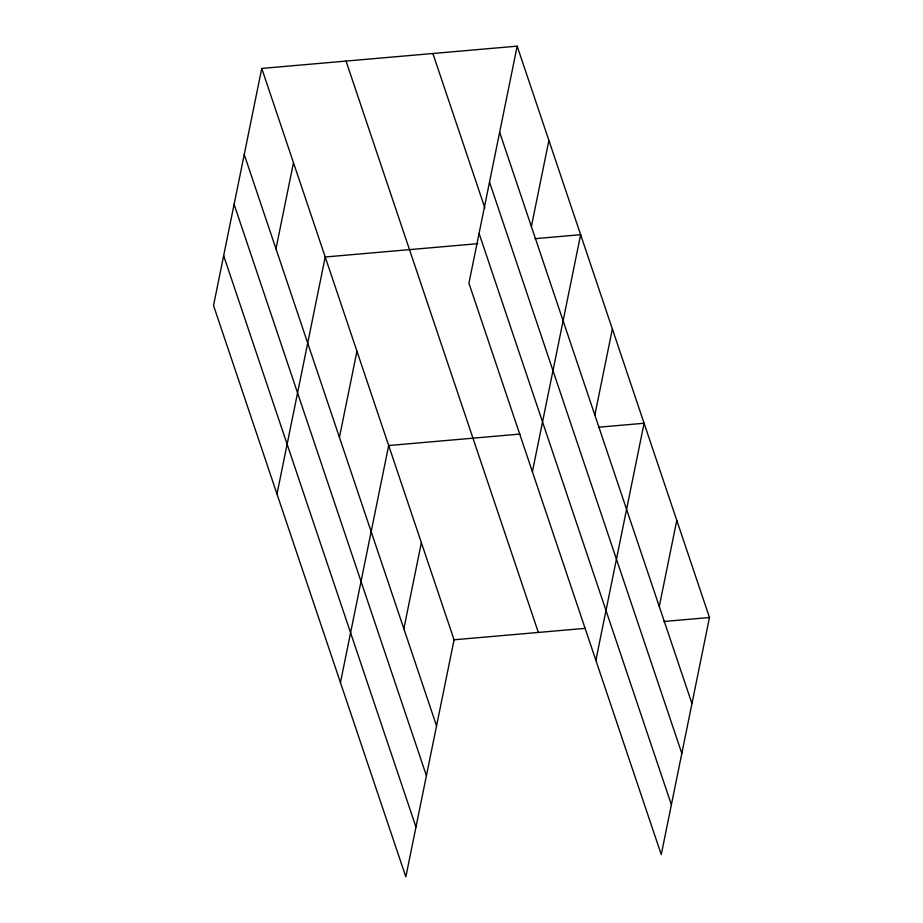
<?xml version="1.0" encoding="UTF-8"?>
<svg xmlns="http://www.w3.org/2000/svg" width="923" height="923" viewBox="0 0 923 923"><rect width="100%" height="100%" fill="white"/><g stroke="black" fill="none" stroke-linecap="round" stroke-linejoin="round"><path stroke-width="1.38" d="M261.751 68.429L213.525 305.49L405.832 876.85L454.07 639.789L261.751 68.429L517.168 46.15L709.475 617.51L661.249 854.571L468.93 283.211L517.168 46.15M275.965 248.806L293.479 162.702M276.981 494.036L325.219 256.986L477.837 243.672M339.433 437.352L356.947 351.259M340.449 682.593L388.675 445.532L519.949 434.075M403.859 628.759L421.373 542.666M531.383 226.516L548.897 140.423M532.398 471.757L580.625 234.696L534.913 238.688M594.839 415.062L612.364 328.969M595.866 660.303L644.092 423.253L598.381 427.234M659.276 606.469L676.79 520.376M454.07 639.789L585.332 628.344M663.764 621.502L709.475 617.51M499.643 132.243L691.962 703.603M489.513 182.062L681.832 753.422M432.875 53.499L484.84 207.894M479.072 233.392L671.39 804.752M346.033 61.08L538.351 632.44M244.237 154.522L436.544 725.882M234.096 204.341L426.414 775.701M223.654 255.671L415.973 827.031"/></g></svg>
